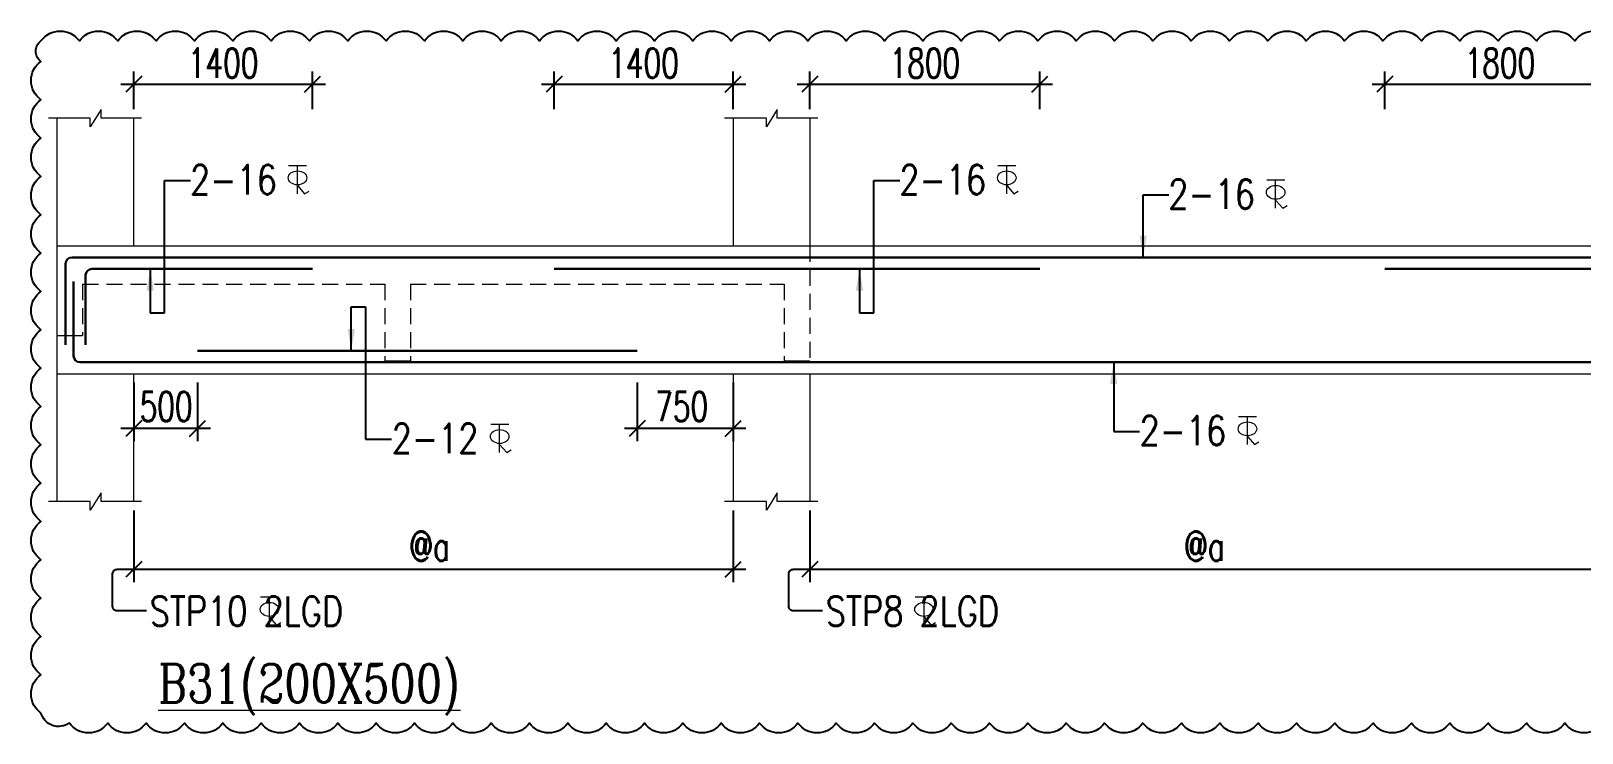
# Model space of a CAD drawing. Header units: millimetres. Extents: x 1255966 to 1543449, y 318653 to 465396.
# Drawn here: x 1479815 to 1491950, y 345952 to 351446 of the extents above; entities that cross this region are included whole.
import ezdxf

# ---------------------------------------------------------------- set-up
doc = ezdxf.new("R2010")
doc.units = ezdxf.units.MM
doc.header["$LTSCALE"] = 500
doc.header["$MEASUREMENT"] = 0
doc.header["$PDMODE"] = 34
doc.linetypes.add('HIDDEN', pattern=[0.375, 0.25, -0.125])
doc.layers.get('Defpoints').update_dxf_attribs({"lineweight": 0})
for name, color, linetype, lineweight in [('BEAM ELE', 2, 'Continuous', 15), ('DIM', 1, 'Continuous', 20), ('TAXT', 3, 'Continuous', 15), ('TEXT', 7, 'Continuous', 13), ('TEXT2', 3, 'Continuous', 15), ('TOWER AREA BEAM..', 3, 'Continuous', 20)]:
    doc.layers.add(name, color=color, linetype=linetype, lineweight=lineweight)
for name, color, linetype in [('CLOUD', 95, 'Continuous'), ('D', 10, 'Continuous'), ('ST DIM.', 1, 'Continuous'), ('STEEL', 1, 'Continuous')]:
    doc.layers.add(name, color=color, linetype=linetype)
doc.styles.add('2MM', font='romans.shx', dxfattribs={"width": 0.7})
doc.styles.add('BHTESHT$0$HSCC2', font='romanc.shx')
doc.styles.add('haider', font='romans.shx')
doc.dimstyles.new('SHUIB MOD.', dxfattribs={"dimtxt": 230, "dimasz": 130, "dimexe": 100, "dimexo": 70, "dimgap": 50, "dimtad": 2, "dimdec": 0, "dimzin": 4, "dimdsep": 46, "dimtxsty": '2MM', "dimblk": 'OBLIQUE', "dimcen": 0.09, "dimdle": 100, "dimclrd": 1, "dimclre": 1, "dimclrt": 3, "dimadec": 0, "dimazin": 0, "dimtfac": 1, "dimtdec": 0, "dimtix": 1, "dimtmove": 2, "dimatfit": 3, "dimfxl": 100, "dimtolj": 1, "dimlwd": -1, "dimarcsym": 0})

# ---------------------------------------------------------------- blocks, each defined once
blk = doc.blocks.new('_Oblique')
at = {"color": 0, "linetype": 'ByBlock', "lineweight": -2}
blk.add_line((-0.5, -0.5), (0.5, 0.5), dxfattribs=at)
blk = doc.blocks.new('A$C76682FD6')
at = {"layer": 'TEXT', "color": 3, "ltscale": 0.2}
for p, q in [((143, 219, -1), (2, 219, -1)), ((72, 0, -1), (72, 219, -1)), ((72, 63, -1), (128, 0, -1)), ((128, 0, -1), (162, 21))]:
    blk.add_line(p, q, dxfattribs=at)
blk.add_ellipse((72, 124, -1), major_axis=(72.3, 0), ratio=0.753223, dxfattribs=at)
blk = doc.blocks.new('*D151')
at = {"layer": 'Defpoints', "color": 0, "ltscale": 100, "transparency": 16777216}
for p in [(1480618, 347764, 6), (1485308, 347764, 6), (1485308, 347233)]:
    blk.add_point(p, dxfattribs=at)
at = {"layer": 'ST DIM.', "color": 1, "lineweight": -2, "ltscale": 100, "transparency": 16777216}
for p, q in [((1480618, 347694), (1480618, 347133)), ((1485308, 347694), (1485308, 347133))]:
    blk.add_line(p, q, dxfattribs=at)
at = {"layer": 'ST DIM.', "color": 1, "ltscale": 100, "transparency": 16777216}
blk.add_line((1480518, 347233), (1485408, 347233), dxfattribs=at)
at = {"layer": 'ST DIM.', "color": 1, "ltscale": 100, "transparency": 16777216, "xscale": 125, "yscale": 125, "zscale": 125, "rotation": 180}
blk.add_blockref('_Oblique', (1480618, 347233), dxfattribs=at)
at = {"layer": 'ST DIM.', "color": 1, "ltscale": 100, "transparency": 16777216, "xscale": 125, "yscale": 125, "zscale": 125}
blk.add_blockref('_Oblique', (1485308, 347233), dxfattribs=at)
at = {"layer": 'ST DIM.', "color": 3, "ltscale": 100, "transparency": 16777216, "insert": (1482933, 347414), "char_height": 230, "attachment_point": 5, "style": '2MM'}
blk.add_mtext('\\A1;@a', dxfattribs=at)
blk = doc.blocks.new('*D152')
at = {"layer": 'Defpoints', "color": 0, "ltscale": 100, "transparency": 16777216}
for p in [(1485908, 347764, 6), (1492208, 347764, 6), (1492208, 347233)]:
    blk.add_point(p, dxfattribs=at)
at = {"layer": 'ST DIM.', "color": 1, "lineweight": -2, "ltscale": 100, "transparency": 16777216}
for p, q in [((1485908, 347694), (1485908, 347133)), ((1492208, 347694), (1492208, 347133))]:
    blk.add_line(p, q, dxfattribs=at)
at = {"layer": 'ST DIM.', "color": 1, "ltscale": 100, "transparency": 16777216}
blk.add_line((1485808, 347233), (1492308, 347233), dxfattribs=at)
at = {"layer": 'ST DIM.', "color": 1, "ltscale": 100, "transparency": 16777216, "xscale": 125, "yscale": 125, "zscale": 125, "rotation": 180}
blk.add_blockref('_Oblique', (1485908, 347233), dxfattribs=at)
at = {"layer": 'ST DIM.', "color": 1, "ltscale": 100, "transparency": 16777216, "xscale": 125, "yscale": 125, "zscale": 125}
blk.add_blockref('_Oblique', (1492208, 347233), dxfattribs=at)
at = {"layer": 'ST DIM.', "color": 3, "ltscale": 100, "transparency": 16777216, "insert": (1488995, 347414), "char_height": 230, "attachment_point": 5, "style": '2MM'}
blk.add_mtext('\\A1;@a', dxfattribs=at)
blk = doc.blocks.new('*D460')
at = {"layer": 'Defpoints', "color": 0, "ltscale": 100, "transparency": 16777216}
for p in [(1482018, 351030), (1480618, 350764), (1482018, 350764)]:
    blk.add_point(p, dxfattribs=at)
at = {"layer": 'ST DIM.', "color": 1, "lineweight": -2, "ltscale": 100, "transparency": 16777216}
for p, q in [((1480618, 350834), (1480618, 351130)), ((1482018, 350834), (1482018, 351130))]:
    blk.add_line(p, q, dxfattribs=at)
at = {"layer": 'ST DIM.', "color": 1, "ltscale": 100, "transparency": 16777216}
blk.add_line((1480518, 351030), (1482118, 351030), dxfattribs=at)
at = {"layer": 'ST DIM.', "color": 1, "ltscale": 100, "transparency": 16777216, "xscale": 125, "yscale": 125, "zscale": 125, "rotation": 180}
blk.add_blockref('_Oblique', (1480618, 351030), dxfattribs=at)
at = {"layer": 'ST DIM.', "color": 1, "ltscale": 100, "transparency": 16777216, "xscale": 125, "yscale": 125, "zscale": 125}
blk.add_blockref('_Oblique', (1482018, 351030), dxfattribs=at)
at = {"layer": 'ST DIM.', "color": 3, "ltscale": 100, "transparency": 16777216, "insert": (1481318, 351195), "char_height": 230, "attachment_point": 5, "style": '2MM'}
blk.add_mtext('\\A1;1400', dxfattribs=at)
blk = doc.blocks.new('*D461')
at = {"layer": 'Defpoints', "color": 0, "ltscale": 100, "transparency": 16777216}
for p in [(1485308, 351030), (1483908, 350764), (1485308, 350764)]:
    blk.add_point(p, dxfattribs=at)
at = {"layer": 'ST DIM.', "color": 1, "lineweight": -2, "ltscale": 100, "transparency": 16777216}
for p, q in [((1483908, 350834), (1483908, 351130)), ((1485308, 350834), (1485308, 351130))]:
    blk.add_line(p, q, dxfattribs=at)
at = {"layer": 'ST DIM.', "color": 1, "ltscale": 100, "transparency": 16777216}
blk.add_line((1483808, 351030), (1485408, 351030), dxfattribs=at)
at = {"layer": 'ST DIM.', "color": 1, "ltscale": 100, "transparency": 16777216, "xscale": 125, "yscale": 125, "zscale": 125, "rotation": 180}
blk.add_blockref('_Oblique', (1483908, 351030), dxfattribs=at)
at = {"layer": 'ST DIM.', "color": 1, "ltscale": 100, "transparency": 16777216, "xscale": 125, "yscale": 125, "zscale": 125}
blk.add_blockref('_Oblique', (1485308, 351030), dxfattribs=at)
at = {"layer": 'ST DIM.', "color": 3, "ltscale": 100, "transparency": 16777216, "insert": (1484608, 351195), "char_height": 230, "attachment_point": 5, "style": '2MM'}
blk.add_mtext('\\A1;1400', dxfattribs=at)
blk = doc.blocks.new('*D462')
at = {"layer": 'Defpoints', "color": 0, "ltscale": 100, "transparency": 16777216}
for p in [(1487708, 351030), (1485908, 350764), (1487708, 350764)]:
    blk.add_point(p, dxfattribs=at)
at = {"layer": 'ST DIM.', "color": 1, "lineweight": -2, "ltscale": 100, "transparency": 16777216}
for p, q in [((1485908, 350834), (1485908, 351130)), ((1487708, 350834), (1487708, 351130))]:
    blk.add_line(p, q, dxfattribs=at)
at = {"layer": 'ST DIM.', "color": 1, "ltscale": 100, "transparency": 16777216}
blk.add_line((1485808, 351030), (1487808, 351030), dxfattribs=at)
at = {"layer": 'ST DIM.', "color": 1, "ltscale": 100, "transparency": 16777216, "xscale": 125, "yscale": 125, "zscale": 125, "rotation": 180}
blk.add_blockref('_Oblique', (1485908, 351030), dxfattribs=at)
at = {"layer": 'ST DIM.', "color": 1, "ltscale": 100, "transparency": 16777216, "xscale": 125, "yscale": 125, "zscale": 125}
blk.add_blockref('_Oblique', (1487708, 351030), dxfattribs=at)
at = {"layer": 'ST DIM.', "color": 3, "ltscale": 100, "transparency": 16777216, "insert": (1486808, 351195), "char_height": 230, "attachment_point": 5, "style": '2MM'}
blk.add_mtext('\\A1;1800', dxfattribs=at)
blk = doc.blocks.new('*D463')
at = {"layer": 'Defpoints', "color": 0, "ltscale": 100, "transparency": 16777216}
for p in [(1492208, 351030), (1490408, 350764), (1492208, 350764)]:
    blk.add_point(p, dxfattribs=at)
at = {"layer": 'ST DIM.', "color": 1, "lineweight": -2, "ltscale": 100, "transparency": 16777216}
for p, q in [((1490408, 350834), (1490408, 351130)), ((1492208, 350834), (1492208, 351130))]:
    blk.add_line(p, q, dxfattribs=at)
at = {"layer": 'ST DIM.', "color": 1, "ltscale": 100, "transparency": 16777216}
blk.add_line((1490308, 351030), (1492308, 351030), dxfattribs=at)
at = {"layer": 'ST DIM.', "color": 1, "ltscale": 100, "transparency": 16777216, "xscale": 125, "yscale": 125, "zscale": 125, "rotation": 180}
blk.add_blockref('_Oblique', (1490408, 351030), dxfattribs=at)
at = {"layer": 'ST DIM.', "color": 1, "ltscale": 100, "transparency": 16777216, "xscale": 125, "yscale": 125, "zscale": 125}
blk.add_blockref('_Oblique', (1492208, 351030), dxfattribs=at)
at = {"layer": 'ST DIM.', "color": 3, "ltscale": 100, "transparency": 16777216, "insert": (1491308, 351195), "char_height": 230, "attachment_point": 5, "style": '2MM'}
blk.add_mtext('\\A1;1800', dxfattribs=at)
blk = doc.blocks.new('*D798')
at = {"layer": 'Defpoints', "color": 0, "ltscale": 100, "transparency": 16777216}
for p in [(1480618, 348764), (1481118, 348764), (1480618, 348335)]:
    blk.add_point(p, dxfattribs=at)
at = {"layer": 'ST DIM.', "color": 1, "lineweight": -2, "ltscale": 100, "transparency": 16777216}
for p, q in [((1480618, 348694), (1480618, 348235)), ((1481118, 348694), (1481118, 348235))]:
    blk.add_line(p, q, dxfattribs=at)
at = {"layer": 'ST DIM.', "color": 1, "ltscale": 100, "transparency": 16777216}
blk.add_line((1481218, 348335), (1480518, 348335), dxfattribs=at)
at = {"layer": 'ST DIM.', "color": 1, "ltscale": 100, "transparency": 16777216, "xscale": 125, "yscale": 125, "zscale": 125, "rotation": 180}
blk.add_blockref('_Oblique', (1480618, 348335), dxfattribs=at)
at = {"layer": 'ST DIM.', "color": 1, "ltscale": 100, "transparency": 16777216, "xscale": 125, "yscale": 125, "zscale": 125}
blk.add_blockref('_Oblique', (1481118, 348335), dxfattribs=at)
at = {"layer": 'ST DIM.', "color": 3, "ltscale": 100, "transparency": 16777216, "insert": (1480872, 348507), "char_height": 230, "attachment_point": 5, "style": '2MM'}
blk.add_mtext('\\A1;500', dxfattribs=at)
blk = doc.blocks.new('*D799')
at = {"layer": 'Defpoints', "color": 0, "ltscale": 100, "transparency": 16777216}
for p in [(1484558, 348764), (1485308, 348764), (1484558, 348335)]:
    blk.add_point(p, dxfattribs=at)
at = {"layer": 'ST DIM.', "color": 1, "lineweight": -2, "ltscale": 100, "transparency": 16777216}
for p, q in [((1484558, 348694), (1484558, 348235)), ((1485308, 348694), (1485308, 348235))]:
    blk.add_line(p, q, dxfattribs=at)
at = {"layer": 'ST DIM.', "color": 1, "ltscale": 100, "transparency": 16777216}
blk.add_line((1485408, 348335), (1484458, 348335), dxfattribs=at)
at = {"layer": 'ST DIM.', "color": 1, "ltscale": 100, "transparency": 16777216, "xscale": 125, "yscale": 125, "zscale": 125, "rotation": 180}
blk.add_blockref('_Oblique', (1484558, 348335), dxfattribs=at)
at = {"layer": 'ST DIM.', "color": 1, "ltscale": 100, "transparency": 16777216, "xscale": 125, "yscale": 125, "zscale": 125}
blk.add_blockref('_Oblique', (1485308, 348335), dxfattribs=at)
at = {"layer": 'ST DIM.', "color": 3, "ltscale": 100, "transparency": 16777216, "insert": (1484906, 348507), "char_height": 230, "attachment_point": 5, "style": '2MM'}
blk.add_mtext('\\A1;750', dxfattribs=at)

msp = doc.modelspace()

# ---------------------------------------------------------------- linework, layer by layer
at = {"layer": 'BEAM ELE', "color": 3}
for points in [[(1480680.3, 350763.9), (1480363.2, 350763.9), (1480363.2, 350832.6), (1480278.7, 350695.9), (1480278.7, 350763.9), (1479951.6, 350763.9)], [(1485970.3, 350763.9), (1485653.2, 350763.9), (1485653.2, 350832.6), (1485568.7, 350695.9), (1485568.7, 350763.9), (1485241.6, 350763.9)], [(1480680.3, 347763.9), (1480363.2, 347763.9), (1480363.2, 347832.6), (1480278.7, 347695.9), (1480278.7, 347763.9), (1479951.6, 347763.9)], [(1485970.3, 347763.9), (1485653.2, 347763.9), (1485653.2, 347832.6), (1485568.7, 347695.9), (1485568.7, 347763.9), (1485241.6, 347763.9)]]:
    msp.add_lwpolyline(points, dxfattribs=at)
at = {"layer": 'CLOUD', "color": 1}
msp.add_lwpolyline([(1492115, 346030.4, -0.5205671), (1491815, 346030.4, -0.5205671), (1491515, 346030.4, -0.5205671), (1491215, 346030.4, -0.5205671), (1490915, 346030.4, -0.5205671), (1490615, 346030.4, -0.5205671), (1490315, 346030.4, -0.5205671), (1490015, 346030.4, -0.5205671), (1489715, 346030.4, -0.5205671), (1489415, 346030.4, -0.5205671), (1489115, 346030.4, -0.5205671), (1488815, 346030.4, -0.5205671), (1488515, 346030.4, -0.5205671), (1488215, 346030.4, -0.5205671), (1487915, 346030.4, -0.5205671), (1487615, 346030.4, -0.5205671), (1487315, 346030.4, -0.5205671), (1487015, 346030.4, -0.5205671), (1486715, 346030.4, -0.5205671), (1486415, 346030.4, -0.5205671), (1486115, 346030.4, -0.5205671), (1485815, 346030.4, -0.5205671), (1485515, 346030.4, -0.5205671), (1485215, 346030.4, -0.5205671), (1484915, 346030.4, -0.5205671), (1484615, 346030.4, -0.5205671), (1484315, 346030.4, -0.5205671), (1484015, 346030.4, -0.5205671), (1483715, 346030.4, -0.5205671), (1483415, 346030.4, -0.5205671), (1483115, 346030.4, -0.5205671), (1482815, 346030.4, -0.5205671), (1482515, 346030.4, -0.5205671), (1482215, 346030.4, -0.5205671), (1481915, 346030.4, -0.5205671), (1481615, 346030.4, -0.5205671), (1481315, 346030.4, -0.5205671), (1481015, 346030.4, -0.5205671), (1480715, 346030.4, -0.5205671), (1480415, 346030.4, -0.5205671), (1480115, 346030.4, -0.5205671), (1479892.8, 346108.3, -0.5205671), (1479892.8, 346408.3, -0.5205671), (1479892.8, 346708.3, -0.5205671), (1479892.8, 347008.3, -0.5205671), (1479892.8, 347308.3, -0.5205671), (1479892.8, 347608.3, -0.5205671), (1479892.8, 347908.3, -0.5205671), (1479892.8, 348208.3, -0.5205671), (1479892.8, 348508.3, -0.5205671), (1479892.8, 348808.3, -0.5205671), (1479892.8, 349108.3, -0.5205671), (1479892.8, 349408.3, -0.5205671), (1479892.8, 349708.3, -0.5205671), (1479892.8, 350008.3, -0.5205671), (1479892.8, 350308.3, -0.5205671), (1479892.8, 350608.3, -0.5205671), (1479892.8, 350908.3, -0.5205671), (1479892.8, 351208.3, -0.5205671), (1479892.8, 351367.6, -0.5205671), (1480192.8, 351367.6, -0.5205671), (1480492.8, 351367.6, -0.5205671), (1480792.8, 351367.6, -0.5205671), (1481092.8, 351367.6, -0.5205671), (1481392.8, 351367.6, -0.5205671), (1481692.8, 351367.6, -0.5205671), (1481992.8, 351367.6, -0.5205671), (1482292.8, 351367.6, -0.5205671), (1482592.8, 351367.6, -0.5205671), (1482892.8, 351367.6, -0.5205671), (1483192.8, 351367.6, -0.5205671), (1483492.8, 351367.6, -0.5205671), (1483792.8, 351367.6, -0.5205671), (1484092.8, 351367.6, -0.5205671), (1484392.8, 351367.6, -0.5205671), (1484692.8, 351367.6, -0.5205671), (1484992.8, 351367.6, -0.5205671), (1485292.8, 351367.6, -0.5205671), (1485592.8, 351367.6, -0.5205671), (1485892.8, 351367.6, -0.5205671), (1486192.8, 351367.6, -0.5205671), (1486492.8, 351367.6, -0.5205671), (1486792.8, 351367.6, -0.5205671), (1487092.8, 351367.6, -0.5205671), (1487392.8, 351367.6, -0.5205671), (1487692.8, 351367.6, -0.5205671), (1487992.8, 351367.6, -0.5205671), (1488292.8, 351367.6, -0.5205671), (1488592.8, 351367.6, -0.5205671), (1488892.8, 351367.6, -0.5205671), (1489192.8, 351367.6, -0.5205671), (1489492.8, 351367.6, -0.5205671), (1489792.8, 351367.6, -0.5205671), (1490092.8, 351367.6, -0.5205671), (1490392.8, 351367.6, -0.5205671), (1490692.8, 351367.6, -0.5205671), (1490992.8, 351367.6, -0.5205671), (1491292.8, 351367.6, -0.5205671), (1491592.8, 351367.6, -0.5205671), (1491892.8, 351367.6, -0.5205671), (1492192.8, 351367.6, -0.5205671)], format="xyb", dxfattribs=at)
at = {"layer": 'ST DIM.', "elevation": -2.7}
for points in [[(1480717.2, 346908.2), (1480488.9, 346908.2, -0.4142136), (1480453.1, 346944), (1480453.1, 347197.6, -0.4142136), (1480488.9, 347233.4), (1480617.7, 347233.4)], [(1486007.2, 346908.2), (1485778.9, 346908.2, -0.4142136), (1485743.1, 346944), (1485743.1, 347197.6, -0.4142136), (1485778.9, 347233.4), (1485907.7, 347233.4)]]:
    msp.add_lwpolyline(points, format="xyb", dxfattribs=at)
at = {"layer": 'STEEL', "color": 4, "lineweight": 30, "ltscale": 10}
for p, q in [((1480085.6, 348990.2, -186.5), (1480085.6, 349623.9, -186.5)), ((1480135.6, 349673.9, -140.7), (1497974.1, 349673.9, -2346141.3)), ((1480241, 348990.2, -186.5), (1480241, 349533.9, -186.5)), ((1480291, 349583.9, 234535.1), (1482017.7, 349583.9, -29549)), ((1483907.7, 349583.9, 218261.4), (1487707.7, 349583.9, 67321.6)), ((1490407.7, 349583.9, 218261.4), (1494207.7, 349583.9, 67321.6)), ((1480148, 348903.9, -599978), (1480148, 349485, -599978)), ((1481117.7, 348943.9, -2102986.3), (1484557.7, 348943.9, -2285945.5)), ((1480198, 348853.9, -599942.4), (1497911.6, 348853.9, -2816650.1))]:
    msp.add_line(p, q, dxfattribs=at)
for centre, start, end in [((1480135.6, 349623.9, -186.5), 90, 180), ((1480291, 349533.9, -186.5), 90, 180), ((1480198, 348903.9, -599978), 180, 270)]:
    msp.add_arc(centre, 50, start, end, dxfattribs=at)
at = {"layer": 'TOWER AREA BEAM..'}
for p, q in [((1480017.7, 350763.9), (1480017.7, 349763.9)), ((1480617.7, 350763.9), (1480617.7, 349763.9)), ((1485307.7, 350763.9), (1485307.7, 349763.9)), ((1485907.7, 350763.9), (1485907.7, 349763.9)), ((1480017.7, 349763.9), (1498097.7, 349763.9)), ((1480017.7, 349763.9), (1480017.7, 347763.9)), ((1480017.7, 349063.9), (1480217.7, 349063.9)), ((1480017.7, 348763.9), (1498097.7, 348763.9)), ((1480617.7, 348763.9), (1480617.7, 347763.9)), ((1482582.7, 348863.9), (1482782.7, 348863.9)), ((1485307.7, 348763.9), (1485307.7, 347763.9)), ((1485707.7, 348863.9), (1485907.7, 348863.9)), ((1485907.7, 348763.9), (1485907.7, 347763.9))]:
    msp.add_line(p, q, dxfattribs=at)
at = {"layer": 'TOWER AREA BEAM..', "linetype": 'HIDDEN'}
for p, q in [((1485907.7, 349763.9), (1485907.7, 348863.9)), ((1480217.7, 349463.9), (1480217.7, 349063.9)), ((1480217.7, 349463.9), (1482582.7, 349463.9)), ((1482582.7, 349463.9), (1482582.7, 348863.9)), ((1482782.7, 349463.9), (1482782.7, 348863.9)), ((1482782.7, 349463.9), (1485707.7, 349463.9)), ((1485707.7, 349463.9), (1485707.7, 348863.9))]:
    msp.add_line(p, q, dxfattribs=at)

# ---------------------------------------------------------------- block references
at = {"layer": 'DIM', "lineweight": 0}
for p in [(1481827.7, 350172.6, 4415954.8), (1487377.2, 350172.6, 4415954.8), (1489480.8, 350059.4, -22512), (1489260.5, 348208.6, -599957.5), (1483409.2, 348148.2, 2227283.3), (1481608.3, 346795.5, -2.2), (1486729.7, 346795.5, -2.2)]:
    msp.add_blockref('A$C76682FD6', p, dxfattribs=at)

# ---------------------------------------------------------------- texts
at = {"layer": 'TAXT', "style": 'BHTESHT$0$HSCC2', "width": 0.8}
msp.add_text('%%UB31(200X500)', height=300, dxfattribs=at).set_placement((1480809.6, 346192.1, 1175946.7))
at = {"layer": 'TEXT2', "color": 3, "style": 'haider', "width": 0.8}
for s, p in [('2-16', (1481059.7, 350167.5, 4415954)), ('2-16', (1486609.2, 350167.5, 4415954)), ('2-16', (1488712.7, 350054.3, -22512.8)), ('2-16', (1488488.1, 348203.4, 1197983.4)), ('2-12', (1482636.8, 348143, 4025224.2)), ('STP10 2LGD', (1480743, 346790.4, -3)), ('STP8 2LGD', (1486033, 346790.4, -3))]:
    msp.add_text(s, height=230, dxfattribs=at).set_placement(p)

# ---------------------------------------------------------------- dimensions: what is measured, and where the dimension line sits
at = {"layer": 'ST DIM.', "ltscale": 100}
for base, p1, p2, picture, middle in [((1482017.7, 351029.8), (1480617.7, 350763.9), (1482017.7, 350763.9), '*D460', (1481317.7, 351194.8)), ((1485307.7, 351029.8), (1483907.7, 350763.9), (1485307.7, 350763.9), '*D461', (1484607.7, 351194.8)), ((1487707.7, 351029.8), (1485907.7, 350763.9), (1487707.7, 350763.9), '*D462', (1486807.7, 351194.8)), ((1492207.7, 351029.8), (1490407.7, 350763.9), (1492207.7, 350763.9), '*D463', (1491307.7, 351194.8))]:
    dim = msp.add_linear_dim(base=base, p1=p1, p2=p2, dimstyle='SHUIB MOD.', override={"dimasz": 125}, dxfattribs=at)
    dim.commit()
    dim.dimension.update_dxf_attribs({"geometry": picture, "text_midpoint": middle})
for base, p1, p2, picture, middle in [((1480617.7, 348334.8), (1481117.7, 348763.9), (1480617.7, 348763.9), '*D798', (1480872.2, 348506.8)), ((1484557.7, 348334.8), (1485307.7, 348763.9), (1484557.7, 348763.9), '*D799', (1484905.8, 348506.8))]:
    dim = msp.add_linear_dim(base=base, p1=p1, p2=p2, dimstyle='SHUIB MOD.', override={"dimasz": 125}, dxfattribs=at)
    dim.commit()
    dim.dimension.update_dxf_attribs({"geometry": picture, "text_midpoint": middle, "dimtype": 160})
for base, p1, p2, picture, middle in [((1485307.7, 347233.4, -6.3), (1480617.7, 347763.9), (1485307.7, 347763.9), '*D151', (1482933.5, 347413.8, -6.3)), ((1492207.7, 347233.4, -6.3), (1485907.7, 347763.9), (1492207.7, 347763.9), '*D152', (1488995.5, 347413.8, -6.3))]:
    dim = msp.add_linear_dim(base=base, p1=p1, p2=p2, text='@a', dimstyle='SHUIB MOD.', override={"dimasz": 125}, dxfattribs=at)
    dim.commit()
    dim.dimension.update_dxf_attribs({"geometry": picture, "text_midpoint": middle, "dimtype": 160})

# ---------------------------------------------------------------- leaders
at = {"layer": 'D', "linetype": 'Continuous'}
for points in [[(1480747.3, 349583.9, -46171.5), (1480747.3, 349241.5, -46171.5), (1480858.5, 349241.5, -46171.5), (1480858.5, 350277.1, -46171.5), (1481063, 350277.1, -46171.5)], [(1486296.8, 349583.9, -46171.5), (1486296.8, 349241.5, -46171.5), (1486408, 349241.5, -46171.5), (1486408, 350277.1, -46171.5), (1486612.5, 350277.1, -46171.5)], [(1488516.1, 349673.9, -4484638.2), (1488516.1, 350163.9, -4484638.2), (1488716, 350163.9, -4484638.2)], [(1482320.8, 348943.9, -2234842.8), (1482320.8, 349286.3, -2234842.8), (1482432, 349286.3, -2234842.8), (1482432, 348250.7, -2234842.8), (1482636.4, 348250.7, -2234842.8)], [(1488285.7, 348853.9, -5062083.7), (1488285.7, 348311.2, -5062083.7), (1488487.8, 348311.2, -5062083.7)]]:
    msp.add_leader(points, dimstyle='SHUIB MOD.', override={"dimasz": 170, "dimtad": 0}, dxfattribs=at)

doc.saveas('drawing.dxf')
